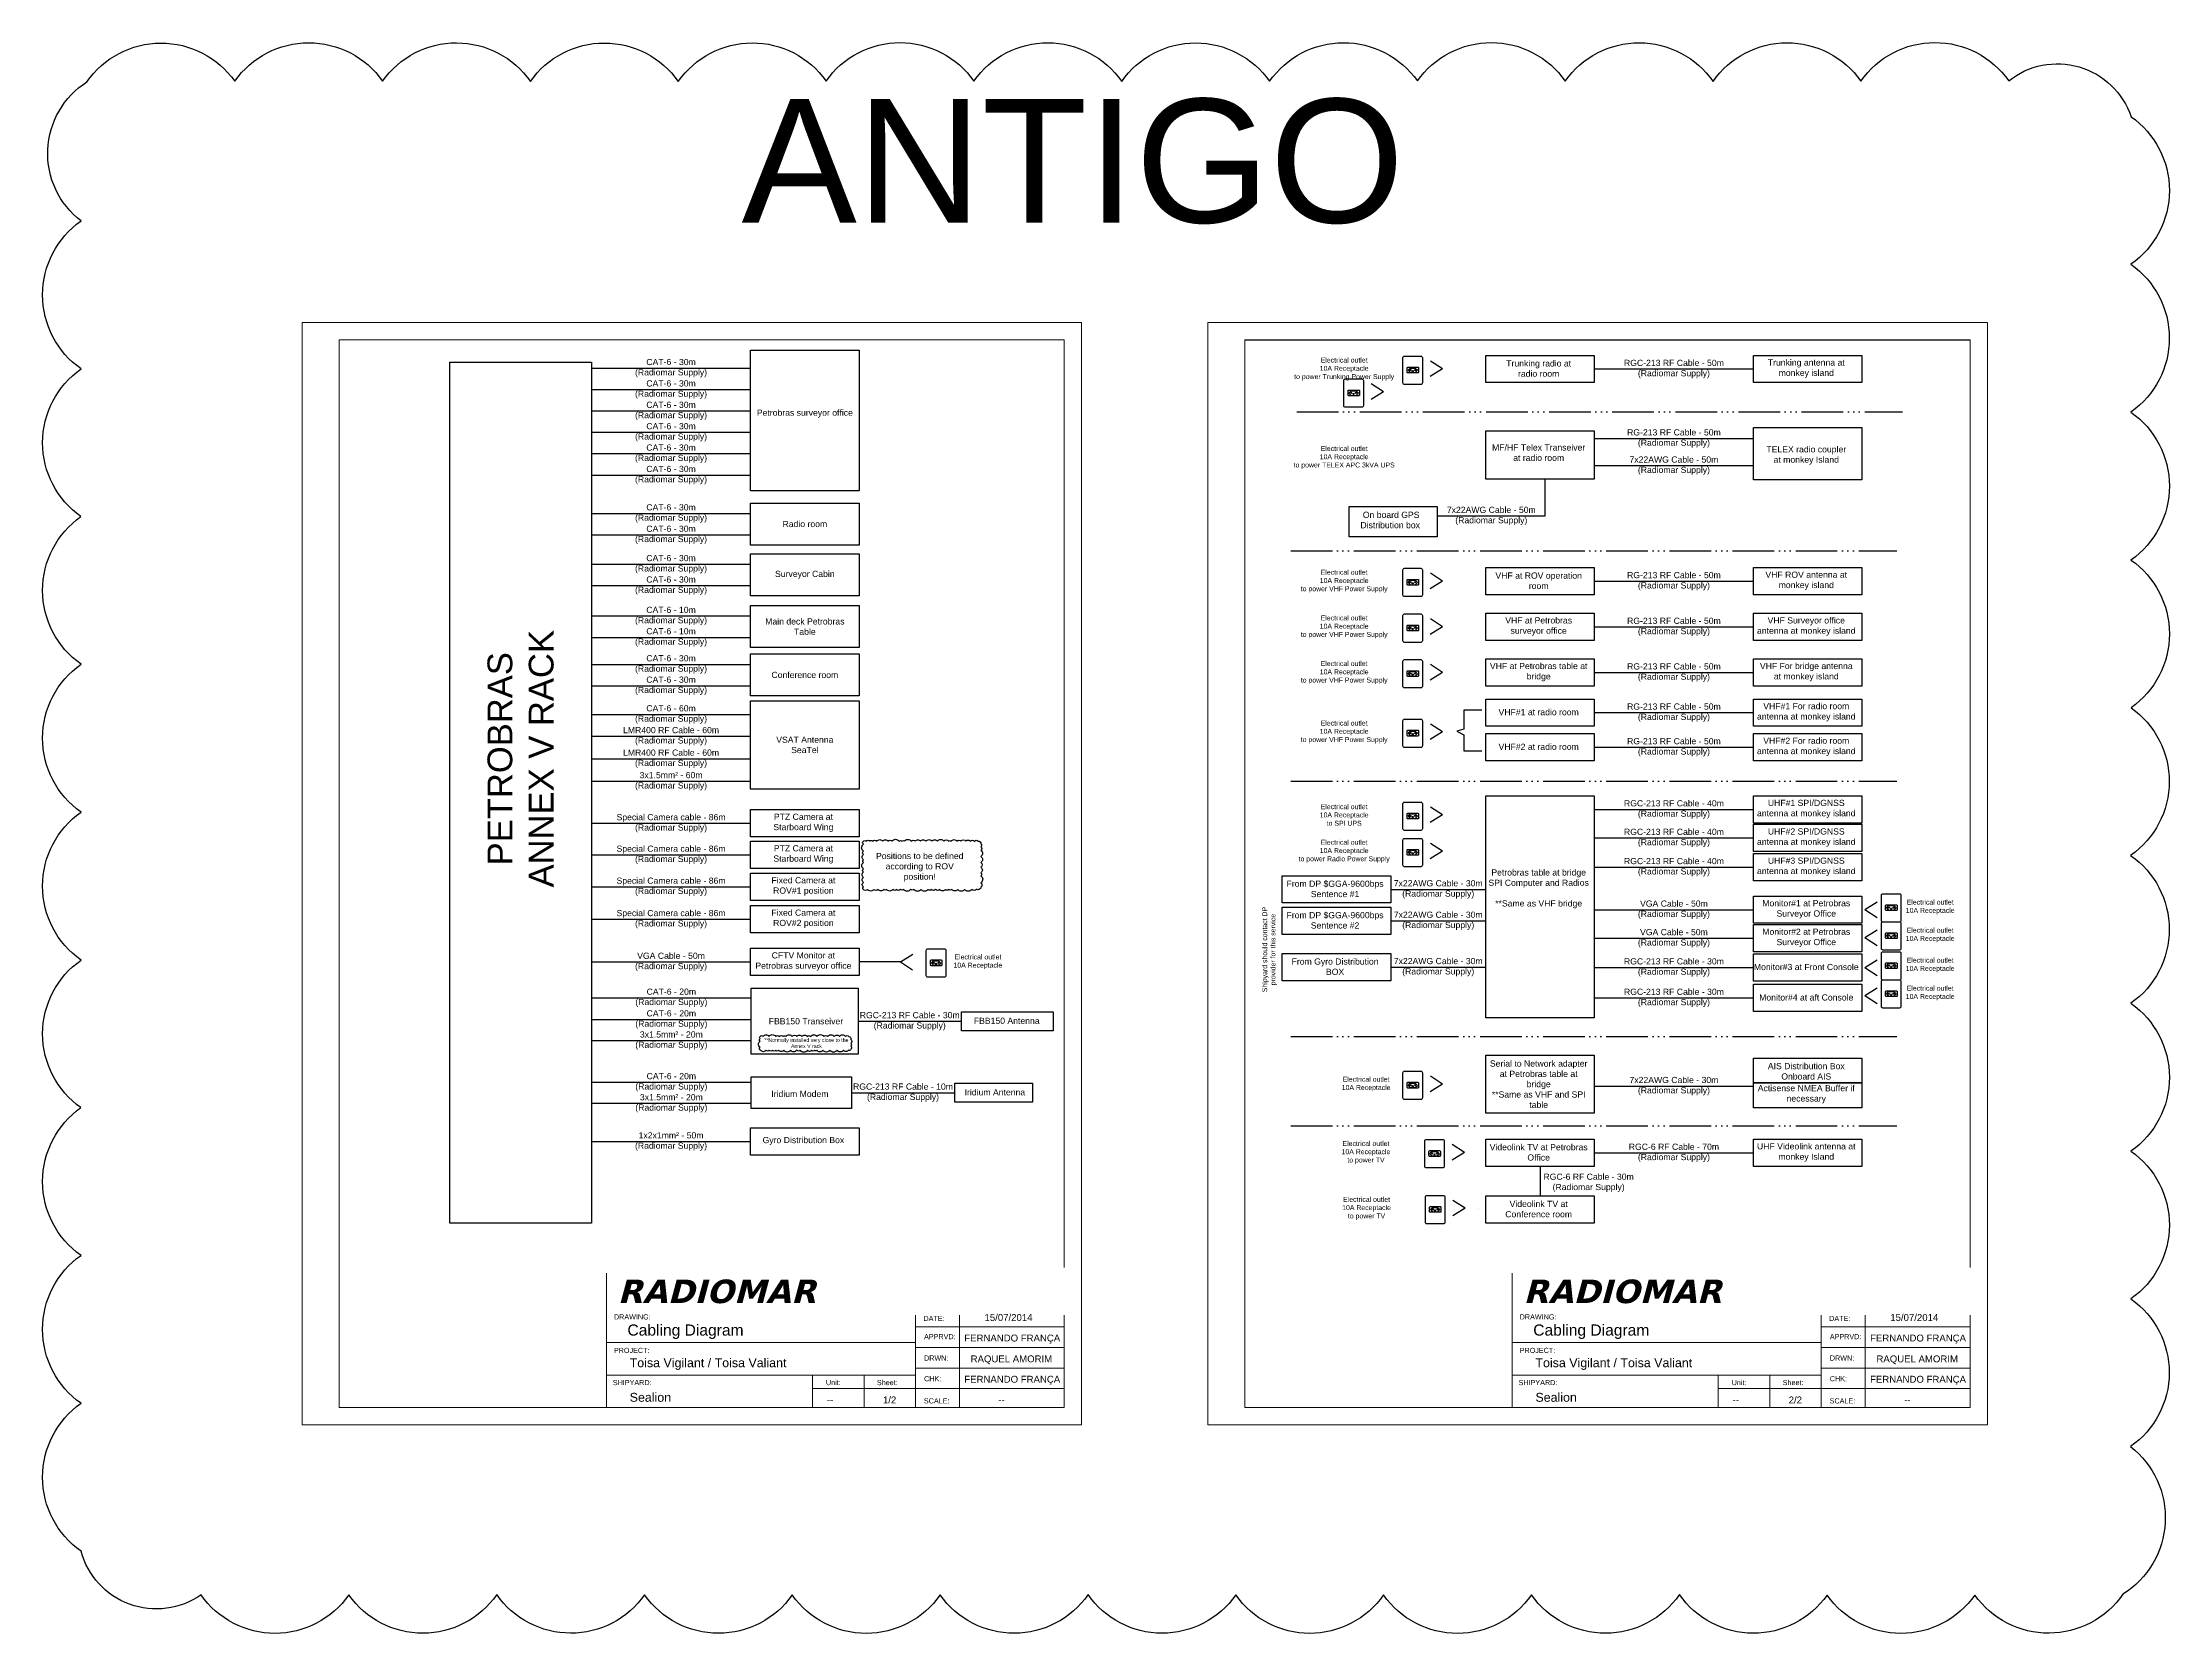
# Model space of a CAD drawing. Header units: millimetres. Extents: x -105 to 2387, y -84 to 559.
# Drawn here: x -105 to 755, y -84 to 559 of the extents above; entities that cross this region are included whole.
import ezdxf

# ---------------------------------------------------------------- set-up
doc = ezdxf.new("R2010")
doc.units = ezdxf.units.MM
doc.header["$LTSCALE"] = 0.7
doc.linetypes.add('ACAD_ISO06W100', pattern=[36, 24, -3, 0, -3, 0, -3, 0, -3])
for name, color, linetype in [('blocos', 4, 'Continuous'), ('CabosEstaleiro', 1, 'Continuous'), ('cabosRadiomar', 3, 'Continuous')]:
    doc.layers.add(name, color=color, linetype=linetype)
doc.styles.get("Standard").update_dxf_attribs({"font": 'arial.ttf'})

msp = doc.modelspace()

# ---------------------------------------------------------------- linework, layer by layer
at = {"linetype": 'Continuous', "lineweight": 9}
for p, q in [((15, 7), (15, 438.5)), ((15, 438.5), (308, 438.5)), ((308, 438.5), (308, 7)), ((380.96, 7), (380.96, 438.5)), ((673.96, 438.5), (673.96, 7)), ((308, 7), (308, 16.54)), ((673.96, 7), (673.96, 16.54)), ((308, 7), (15, 7)), ((255.43, 7), (308, 7)), ((673.96, 7), (380.96, 7)), ((621.39, 7), (673.96, 7))]:
    msp.add_line(p, q, dxfattribs=at)
msp.add_line((380.96, 438.5), (673.96, 438.5))
at = {"linetype": 'ACAD_ISO06W100'}
for p, q in [((401.92, 409.42), (646.73, 409.42)), ((399.5, 353.21), (644.31, 353.21)), ((399.5, 260.14), (644.31, 260.14)), ((399.5, 157), (644.31, 157)), ((399.5, 120.88), (644.31, 120.88))]:
    msp.add_line(p, q, dxfattribs=at)
at = {"lineweight": 9, "ltscale": 60}
for p, q in [((308, 61.28), (123.03, 61.28)), ((673.96, 61.28), (488.99, 61.28)), ((308, 46.59), (123.03, 46.59)), ((247.88, 7), (247.88, 46.59)), ((265.68, 7), (265.68, 46.59)), ((673.96, 46.59), (488.99, 46.59)), ((613.84, 7), (613.84, 46.59)), ((631.64, 7), (631.64, 46.59)), ((308, 39.62), (247.88, 39.62)), ((673.96, 39.62), (613.84, 39.62)), ((308, 31.29), (247.88, 31.29)), ((673.96, 31.29), (613.84, 31.29)), ((227.07, 7), (227.07, 20.16)), ((308, 22.97), (247.88, 22.97)), ((593.03, 7), (593.03, 20.16)), ((673.96, 22.97), (613.84, 22.97)), ((308, 14.68), (227.07, 14.68)), ((673.96, 14.68), (593.03, 14.68))]:
    msp.add_line(p, q, dxfattribs=at)
at = {"lineweight": 9}
for p, q in [((123.03, 33.32), (247.88, 33.32)), ((123.03, 33.32), (123.03, 20.16)), ((488.99, 33.32), (613.84, 33.32)), ((488.99, 33.32), (488.99, 20.16)), ((123.03, 20.16), (247.88, 20.16)), ((123.03, 20.16), (123.03, 7)), ((206.26, 14.68), (206.26, 20.16)), ((206.26, 20.16), (206.26, 7)), ((488.99, 20.16), (613.84, 20.16)), ((488.99, 20.16), (488.99, 7)), ((572.22, 14.68), (572.22, 20.16)), ((572.22, 20.16), (572.22, 7)), ((227.07, 14.68), (206.26, 14.68)), ((593.03, 14.68), (572.22, 14.68))]:
    msp.add_line(p, q, dxfattribs=at)
at = {"linetype": 'Continuous', "lineweight": 9}
for points in [[(0, 445.5), (315, 445.5), (315, 0), (0, 0)], [(365.96, 445.5), (680.96, 445.5), (680.96, 0), (365.96, 0)]]:
    msp.add_lwpolyline(points, close=True, dxfattribs=at)
at = {"layer": 'blocos'}
for p, q in [((476.7, 288.82), (469.46, 288.82)), ((469.46, 288.82), (469.46, 281.26)), ((469.46, 281.26), (466.64, 280.38)), ((466.64, 280.38), (469.46, 278.93)), ((469.46, 278.93), (469.46, 272.41)), ((469.46, 272.41), (476.7, 272.41))]:
    msp.add_line(p, q, dxfattribs=at)
for points in [[(181.26, 434.4), (225.07, 434.4), (225.07, 377.55), (181.26, 377.55)], [(478.35, 432.25), (522.15, 432.25), (522.15, 421.25), (478.35, 421.25)], [(586.47, 432.25), (630.28, 432.25), (630.28, 421.25), (586.47, 421.25)], [(59.77, 429.46), (116.95, 429.46), (116.95, 81.54), (59.77, 81.54)], [(478.35, 401.78), (522.15, 401.78), (522.15, 382.28), (478.35, 382.28)], [(586.47, 403.15), (630.28, 403.15), (630.28, 382.02), (586.47, 382.02)], [(181.26, 372.58), (225.07, 372.58), (225.07, 355.59), (181.26, 355.59)], [(181.26, 352.07), (225.07, 352.07), (225.07, 335.08), (181.26, 335.08)], [(478.35, 346.5), (522.15, 346.5), (522.15, 335.5), (478.35, 335.5)], [(586.47, 346.5), (630.28, 346.5), (630.28, 335.5), (586.47, 335.5)], [(181.26, 331.14), (225.07, 331.14), (225.07, 314.15), (181.26, 314.15)], [(478.35, 328.03), (522.15, 328.03), (522.15, 317.03), (478.35, 317.03)], [(586.47, 328.03), (630.28, 328.03), (630.28, 317.03), (586.47, 317.03)], [(181.26, 311.59), (225.07, 311.59), (225.07, 294.61), (181.26, 294.61)], [(478.35, 309.6), (522.15, 309.6), (522.15, 298.6), (478.35, 298.6)], [(586.47, 309.6), (630.28, 309.6), (630.28, 298.6), (586.47, 298.6)], [(181.26, 292.66), (225.07, 292.66), (225.07, 257.01), (181.26, 257.01)], [(478.35, 293.38), (522.15, 293.38), (522.15, 282.38), (478.35, 282.38)], [(586.47, 293.38), (630.28, 293.38), (630.28, 282.38), (586.47, 282.38)], [(478.35, 279.39), (522.15, 279.39), (522.15, 268.39), (478.35, 268.39)], [(586.47, 279.39), (630.28, 279.39), (630.28, 268.39), (586.47, 268.39)], [(478.35, 254.27), (522.15, 254.27), (522.15, 164.58), (478.35, 164.58)], [(586.47, 254.27), (630.28, 254.27), (630.28, 243.27), (586.47, 243.27)], [(181.26, 248.67), (225.07, 248.67), (225.07, 237.67), (181.26, 237.67)], [(586.47, 242.74), (630.28, 242.74), (630.28, 231.74), (586.47, 231.74)], [(181.26, 235.94), (225.07, 235.94), (225.07, 224.94), (181.26, 224.94)], [(586.47, 230.93), (630.28, 230.93), (630.28, 219.93), (586.47, 219.93)], [(181.26, 223.01), (225.07, 223.01), (225.07, 212.01), (181.26, 212.01)], [(181.26, 209.92), (225.07, 209.92), (225.07, 198.92), (181.26, 198.92)], [(586.47, 213.74), (630.28, 213.74), (630.28, 202.74), (586.47, 202.74)], [(586.47, 202.21), (630.28, 202.21), (630.28, 191.21), (586.47, 191.21)], [(181.26, 192.66), (225.07, 192.66), (225.07, 181.66), (181.26, 181.66)], [(586.47, 190.4), (630.28, 190.4), (630.28, 179.4), (586.47, 179.4)], [(181.52, 176.5), (224.75, 176.5), (224.75, 149.79), (181.52, 149.79)], [(586.47, 178.1), (630.28, 178.1), (630.28, 167.1), (586.47, 167.1)], [(266.52, 166.99), (303.54, 166.99), (303.54, 159.3), (266.52, 159.3)], [(478.35, 149.5), (522.15, 149.5), (522.15, 126.07), (478.35, 126.07)], [(181.52, 140.65), (222.02, 140.65), (222.02, 127.88), (181.52, 127.88)], [(263.8, 138.11), (295.2, 138.11), (295.2, 130.42), (263.8, 130.42)], [(478.35, 115.48), (522.15, 115.48), (522.15, 104.48), (478.35, 104.48)], [(586.47, 115.48), (630.28, 115.48), (630.28, 104.48), (586.47, 104.48)], [(478.35, 92.56), (522.15, 92.56), (522.15, 81.56), (478.35, 81.56)]]:
    msp.add_lwpolyline(points, close=True, dxfattribs=at)
for points in [[(226.83, 235.92, -0.520567), (227.86, 235.92, -0.520567), (229.33, 235.92, -0.520567), (230.47, 235.92, -0.520567), (232.21, 235.92, -0.520567), (234.62, 235.92, -0.520567), (236.73, 235.92, -0.520567), (238.36, 235.92, -0.520567), (241.31, 235.92, -0.520567), (242.31, 235.92, -0.520567), (243.32, 235.92, -0.520567), (246.15, 235.92, -0.520567), (247.79, 235.92, -0.520567), (249.88, 235.92, -0.520567), (252.05, 235.92, -0.520567), (254.56, 235.92, -0.520567), (256.73, 235.92, -0.520567), (259.31, 235.92, -0.520567), (261.25, 235.92, -0.520567), (262.26, 235.92, -0.520567), (264.63, 235.92, -0.520567), (266.24, 235.92, -0.520567), (268.17, 235.92, -0.520567), (269.99, 235.92, -0.520567), (271.75, 235.92, -0.520567), (273.15, 235.92, -0.520567), (274.29, 234.83, -0.520567), (274.29, 233.69, -0.520567), (274.29, 232.2, -0.520567), (274.29, 229.74, -0.520567), (274.29, 227.29, -0.520567), (274.29, 225.41, -0.520567), (274.29, 223.14, -0.520567), (274.29, 221.97, -0.520567), (274.29, 219.08, -0.520567), (274.29, 217.38, -0.520567), (272.47, 216.44, -0.520567), (270.66, 216.44, -0.520567), (267.7, 216.44, -0.520567), (264.97, 216.44, -0.520567), (262.54, 216.44, -0.520567), (261.34, 216.44, -0.520567), (259.99, 216.44, -0.520567), (257.65, 216.44, -0.520567), (255.96, 216.44, -0.520567), (254.23, 216.44, -0.520567), (252.95, 216.44, -0.520567), (250.12, 216.44, -0.520567), (247.2, 216.44, -0.520567), (245.93, 216.44, -0.520567), (243.01, 216.44, -0.520567), (241.79, 216.44, -0.520567), (240.32, 216.44, -0.520567), (238.73, 216.44, -0.520567), (236.19, 216.44, -0.520567), (235.09, 216.44, -0.520567), (232.79, 216.44, -0.520567), (231.11, 216.44, -0.520567), (228.52, 216.44, -0.520567), (226.83, 216.44, -0.520567), (226.83, 217.47, -0.520567), (226.83, 219.27, -0.520567), (226.83, 221.28, -0.520567), (226.83, 223.43, -0.520567), (226.83, 224.74, -0.520567), (226.83, 227.3, -0.520567), (226.83, 228.4, -0.520567), (226.83, 230.55, -0.520567), (226.83, 231.9, -0.520567), (226.83, 234.66, -0.520567)], [(185.09, 157.03, -0.520567), (186.33, 157.03, -0.520567), (188.67, 157.03, -0.520567), (191.39, 157.03, -0.520567), (192.87, 157.03, -0.520567), (194.42, 157.03, -0.520567), (195.47, 157.03, -0.520567), (197.99, 157.03, -0.520567), (199.87, 157.03, -0.520567), (202.03, 157.03, -0.520567), (204.16, 157.03, -0.520567), (205.54, 157.03, -0.520567), (208, 157.03, -0.520567), (210.84, 157.03, -0.520567), (212.38, 157.03, -0.520567), (215.06, 157.03, -0.520567), (217.19, 157.03, -0.520567), (219.55, 157.03, -0.520567), (220.93, 157.03, -0.520567), (221.72, 155.82, -0.520567), (221.72, 154.13, -0.520567), (221.72, 153.04, -0.520567), (221.72, 151.81, -0.520567), (220.79, 151.42, -0.520567), (218.77, 151.42, -0.520567), (216.18, 151.42, -0.520567), (213.26, 151.42, -0.520567), (210.43, 151.42, -0.520567), (208.07, 151.42, -0.520567), (207.03, 151.42, -0.520567), (205.9, 151.42, -0.520567), (204.24, 151.42, -0.520567), (201.25, 151.42, -0.520567), (199.84, 151.42, -0.520567), (197.4, 151.42, -0.520567), (194.68, 151.42, -0.520567), (192.55, 151.42, -0.520567), (191.38, 151.42, -0.520567), (190.14, 151.42, -0.520567), (188.79, 151.42, -0.520567), (187.5, 151.42, -0.520567), (185.3, 151.42, -0.520567), (185.09, 152.63, -0.520567), (185.09, 155.06, -0.520567), (185.09, 156.15, -0.520567)]]:
    msp.add_lwpolyline(points, format="xyb", close=True, dxfattribs=at)
at = {"layer": 'CabosEstaleiro'}
for p, q in [((460.85, 426.75), (455.91, 429.93)), ((446.87, 426.23), (447.73, 427.14)), ((446.87, 426.23), (447.73, 425.31)), ((447.73, 427.14), (449.79, 427.14)), ((447.73, 425.31), (449.79, 425.31)), ((449.79, 427.14), (450.72, 426.23)), ((449.79, 425.31), (450.72, 426.23)), ((460.85, 426.75), (455.87, 423.66)), ((460.85, 426.75), (460.85, 426.75)), ((422.98, 416.99), (423.84, 417.9)), ((422.98, 416.99), (423.84, 416.07)), ((423.84, 417.9), (425.9, 417.9)), ((423.84, 416.07), (425.9, 416.07)), ((425.9, 417.9), (426.84, 416.99)), ((425.9, 416.07), (426.84, 416.99)), ((436.96, 417.51), (431.99, 414.42)), ((436.96, 417.51), (432.03, 420.69)), ((436.96, 417.51), (436.96, 417.51)), ((460.85, 341), (455.91, 344.18)), ((446.87, 340.48), (447.73, 341.39)), ((446.87, 340.48), (447.73, 339.56)), ((447.73, 341.39), (449.79, 341.39)), ((447.73, 339.56), (449.79, 339.56)), ((449.79, 341.39), (450.72, 340.48)), ((449.79, 339.56), (450.72, 340.48)), ((460.85, 341), (455.87, 337.92)), ((460.85, 341), (460.85, 341)), ((446.87, 322.01), (447.73, 322.93)), ((446.87, 322.01), (447.73, 321.1)), ((447.73, 322.93), (449.79, 322.93)), ((447.73, 321.1), (449.79, 321.1)), ((449.79, 322.93), (450.72, 322.01)), ((449.79, 321.1), (450.72, 322.01)), ((460.85, 322.53), (455.87, 319.45)), ((460.85, 322.53), (455.91, 325.72)), ((460.85, 322.53), (460.85, 322.53)), ((446.87, 303.58), (447.73, 304.49)), ((446.87, 303.58), (447.73, 302.66)), ((447.73, 304.49), (449.79, 304.49)), ((447.73, 302.66), (449.79, 302.66)), ((449.79, 304.49), (450.72, 303.58)), ((449.79, 302.66), (450.72, 303.58)), ((460.85, 304.1), (455.87, 301.01)), ((460.85, 304.1), (455.91, 307.28)), ((460.85, 304.1), (460.85, 304.1)), ((446.87, 279.52), (447.73, 280.44)), ((446.87, 279.52), (447.73, 278.61)), ((447.73, 280.44), (449.79, 280.44)), ((447.73, 278.61), (449.79, 278.61)), ((449.79, 280.44), (450.72, 279.52)), ((449.79, 278.61), (450.72, 279.52)), ((460.85, 280.05), (455.87, 276.96)), ((460.85, 280.05), (455.91, 283.23)), ((460.85, 280.05), (460.85, 280.05)), ((460.85, 246.53), (455.91, 249.72)), ((446.87, 246.01), (447.73, 246.93)), ((446.87, 246.01), (447.73, 245.1)), ((447.73, 246.93), (449.79, 246.93)), ((447.73, 245.1), (449.79, 245.1)), ((449.79, 246.93), (450.72, 246.01)), ((449.79, 245.1), (450.72, 246.01)), ((460.85, 246.53), (455.87, 243.45)), ((460.85, 246.53), (460.85, 246.53)), ((446.87, 231.34), (447.73, 232.26)), ((447.73, 232.26), (449.79, 232.26)), ((449.79, 232.26), (450.72, 231.34)), ((460.85, 231.87), (455.91, 235.05)), ((446.87, 231.34), (447.73, 230.43)), ((447.73, 230.43), (449.79, 230.43)), ((449.79, 230.43), (450.72, 231.34)), ((460.85, 231.87), (455.87, 228.78)), ((460.85, 231.87), (460.85, 231.87)), ((631.48, 208.32), (636.46, 211.4)), ((631.48, 208.32), (636.42, 205.13)), ((640.21, 208.98), (641.07, 209.9)), ((640.21, 208.98), (641.07, 208.07)), ((641.07, 209.9), (643.13, 209.9)), ((641.07, 208.07), (643.13, 208.07)), ((643.13, 209.9), (644.07, 208.98)), ((643.13, 208.07), (644.07, 208.98)), ((654.19, 209.5), (654.19, 209.5)), ((631.48, 196.99), (636.46, 200.07)), ((640.21, 197.65), (641.07, 198.56)), ((641.07, 198.56), (643.13, 198.56)), ((643.13, 198.56), (644.07, 197.65)), ((654.19, 198.17), (654.19, 198.17)), ((241.78, 187.16), (246.76, 190.24)), ((631.48, 196.99), (636.42, 193.8)), ((640.21, 197.65), (641.07, 196.74)), ((641.07, 196.74), (643.13, 196.74)), ((643.13, 196.74), (644.07, 197.65)), ((241.78, 187.16), (225.07, 187.16)), ((241.78, 187.16), (246.72, 183.97)), ((254.28, 186.69), (255.14, 187.6)), ((254.28, 186.69), (255.14, 185.78)), ((255.14, 187.6), (257.2, 187.6)), ((255.14, 185.78), (257.2, 185.78)), ((257.2, 187.6), (258.14, 186.69)), ((257.2, 185.78), (258.14, 186.69)), ((631.48, 184.87), (636.46, 187.95)), ((631.48, 184.87), (636.42, 181.68)), ((640.21, 185.53), (641.07, 186.45)), ((640.21, 185.53), (641.07, 184.62)), ((641.07, 186.45), (643.13, 186.45)), ((641.07, 184.62), (643.13, 184.62)), ((643.13, 186.45), (644.07, 185.53)), ((643.13, 184.62), (644.07, 185.53)), ((654.19, 186.06), (654.19, 186.06)), ((631.48, 173.54), (636.46, 176.62)), ((631.48, 173.54), (636.42, 170.35)), ((640.21, 174.2), (641.07, 175.11)), ((640.21, 174.2), (641.07, 173.29)), ((641.07, 175.11), (643.13, 175.11)), ((641.07, 173.29), (643.13, 173.29)), ((643.13, 175.11), (644.07, 174.2)), ((643.13, 173.29), (644.07, 174.2)), ((654.19, 174.72), (654.19, 174.72)), ((446.87, 137.25), (447.73, 138.16)), ((447.73, 138.16), (449.79, 138.16)), ((449.79, 138.16), (450.72, 137.25)), ((460.85, 137.77), (455.87, 134.69)), ((460.85, 137.77), (455.91, 140.96)), ((460.85, 137.77), (460.85, 137.77)), ((446.87, 137.25), (447.73, 136.34)), ((447.73, 136.34), (449.79, 136.34)), ((449.79, 136.34), (450.72, 137.25)), ((469.66, 110.14), (464.73, 113.33)), ((455.68, 109.62), (456.54, 110.53)), ((455.68, 109.62), (456.54, 108.71)), ((456.54, 110.53), (458.6, 110.53)), ((456.54, 108.71), (458.6, 108.71)), ((458.6, 110.53), (459.54, 109.62)), ((458.6, 108.71), (459.54, 109.62)), ((469.66, 110.14), (464.69, 107.06)), ((469.66, 110.14), (469.66, 110.14)), ((455.92, 87.03), (456.78, 87.95)), ((455.92, 87.03), (456.78, 86.12)), ((456.78, 87.95), (458.84, 87.95)), ((456.78, 86.12), (458.84, 86.12)), ((458.84, 87.95), (459.78, 87.03)), ((458.84, 86.12), (459.78, 87.03)), ((469.9, 87.56), (464.93, 84.47)), ((469.9, 87.56), (464.97, 90.74)), ((475.33, 87.65), (475.33, 87.65))]:
    msp.add_line(p, q, dxfattribs=at)
for points in [[(445.44, 431.95), (452.07, 431.95, -0.414214), (452.7, 431.33), (452.7, 421.13, -0.414214), (452.07, 420.5), (445.44, 420.5, -0.414214), (444.81, 421.13), (444.81, 431.33, -0.414214)], [(421.56, 422.72), (428.19, 422.72, -0.414214), (428.82, 422.09), (428.82, 411.89, -0.414214), (428.19, 411.26), (421.56, 411.26, -0.414214), (420.93, 411.89), (420.93, 422.09, -0.414214)], [(446.83, 427.47), (450.82, 427.47, -0.414214), (451.13, 427.15), (451.13, 425.45, -0.414214), (450.82, 425.14), (446.83, 425.14, -0.414214), (446.51, 425.45), (446.51, 427.15, -0.414214)], [(422.94, 418.23), (426.93, 418.23, -0.414214), (427.24, 417.91), (427.24, 416.21, -0.414214), (426.93, 415.9), (422.94, 415.9, -0.414214), (422.63, 416.21), (422.63, 417.91, -0.414214)], [(445.44, 346.21), (452.07, 346.21, -0.414214), (452.7, 345.58), (452.7, 335.38, -0.414214), (452.07, 334.75), (445.44, 334.75, -0.414214), (444.81, 335.38), (444.81, 345.58, -0.414214)], [(446.83, 341.72), (450.82, 341.72, -0.414214), (451.13, 341.4), (451.13, 339.7, -0.414214), (450.82, 339.39), (446.83, 339.39, -0.414214), (446.51, 339.7), (446.51, 341.4, -0.414214)], [(445.44, 327.74), (452.07, 327.74, -0.414214), (452.7, 327.11), (452.7, 316.91, -0.414214), (452.07, 316.28), (445.44, 316.28, -0.414214), (444.81, 316.91), (444.81, 327.11, -0.414214)], [(446.83, 323.25), (450.82, 323.25, -0.414214), (451.13, 322.94), (451.13, 321.24, -0.414214), (450.82, 320.92), (446.83, 320.92, -0.414214), (446.51, 321.24), (446.51, 322.94, -0.414214)], [(445.44, 309.3), (452.07, 309.3, -0.414214), (452.7, 308.68), (452.7, 298.48, -0.414214), (452.07, 297.85), (445.44, 297.85, -0.414214), (444.81, 298.48), (444.81, 308.68, -0.414214)], [(446.83, 304.82), (450.82, 304.82, -0.414214), (451.13, 304.5), (451.13, 302.8, -0.414214), (450.82, 302.49), (446.83, 302.49, -0.414214), (446.51, 302.8), (446.51, 304.5, -0.414214)], [(445.44, 285.25), (452.07, 285.25, -0.414214), (452.7, 284.62), (452.7, 274.42, -0.414214), (452.07, 273.79), (445.44, 273.79, -0.414214), (444.81, 274.42), (444.81, 284.62, -0.414214)], [(446.83, 280.77), (450.82, 280.77, -0.414214), (451.13, 280.45), (451.13, 278.75, -0.414214), (450.82, 278.43), (446.83, 278.43, -0.414214), (446.51, 278.75), (446.51, 280.45, -0.414214)], [(445.44, 251.74), (452.07, 251.74, -0.414214), (452.7, 251.11), (452.7, 240.91, -0.414214), (452.07, 240.28), (445.44, 240.28, -0.414214), (444.81, 240.91), (444.81, 251.11, -0.414214)], [(446.83, 247.25), (450.82, 247.25, -0.414214), (451.13, 246.94), (451.13, 245.24, -0.414214), (450.82, 244.92), (446.83, 244.92, -0.414214), (446.51, 245.24), (446.51, 246.94, -0.414214)], [(445.44, 237.07), (452.07, 237.07, -0.414214), (452.7, 236.44), (452.7, 226.25, -0.414214), (452.07, 225.62), (445.44, 225.62, -0.414214), (444.81, 226.25), (444.81, 236.44, -0.414214)], [(446.83, 232.59), (450.82, 232.59, -0.414214), (451.13, 232.27), (451.13, 230.57, -0.414214), (450.82, 230.25), (446.83, 230.25, -0.414214), (446.51, 230.57), (446.51, 232.27, -0.414214)], [(638.78, 214.71), (645.42, 214.71, -0.414214), (646.05, 214.08), (646.05, 203.88, -0.414214), (645.42, 203.25), (638.78, 203.25, -0.414214), (638.15, 203.88), (638.15, 214.08, -0.414214)], [(640.17, 210.22), (644.16, 210.22, -0.414214), (644.47, 209.91), (644.47, 208.21, -0.414214), (644.16, 207.89), (640.17, 207.89, -0.414214), (639.85, 208.21), (639.85, 209.91, -0.414214)], [(638.78, 203.38), (645.42, 203.38, -0.414214), (646.05, 202.75), (646.05, 192.55, -0.414214), (645.42, 191.92), (638.78, 191.92, -0.414214), (638.15, 192.55), (638.15, 202.75, -0.414214)], [(640.17, 198.89), (644.16, 198.89, -0.414214), (644.47, 198.58), (644.47, 196.88, -0.414214), (644.16, 196.56), (640.17, 196.56, -0.414214), (639.85, 196.88), (639.85, 198.58, -0.414214)], [(252.85, 192.42), (259.49, 192.42, -0.414214), (260.12, 191.79), (260.12, 181.59, -0.414214), (259.49, 180.96), (252.85, 180.96, -0.414214), (252.23, 181.59), (252.23, 191.79, -0.414214)], [(638.78, 191.26), (645.42, 191.26, -0.414214), (646.05, 190.63), (646.05, 180.43, -0.414214), (645.42, 179.8), (638.78, 179.8, -0.414214), (638.15, 180.43), (638.15, 190.63, -0.414214)], [(254.24, 187.93), (258.23, 187.93, -0.414214), (258.54, 187.62), (258.54, 185.91, -0.414214), (258.23, 185.6), (254.24, 185.6, -0.414214), (253.93, 185.91), (253.93, 187.62, -0.414214)], [(640.17, 186.78), (644.16, 186.78, -0.414214), (644.47, 186.46), (644.47, 184.76, -0.414214), (644.16, 184.44), (640.17, 184.44, -0.414214), (639.85, 184.76), (639.85, 186.46, -0.414214)], [(638.78, 179.93), (645.42, 179.93, -0.414214), (646.05, 179.3), (646.05, 169.1, -0.414214), (645.42, 168.47), (638.78, 168.47, -0.414214), (638.15, 169.1), (638.15, 179.3, -0.414214)], [(640.17, 175.44), (644.16, 175.44, -0.414214), (644.47, 175.13), (644.47, 173.43, -0.414214), (644.16, 173.11), (640.17, 173.11, -0.414214), (639.85, 173.43), (639.85, 175.13, -0.414214)], [(445.44, 142.98), (452.07, 142.98, -0.414214), (452.7, 142.35), (452.7, 132.15, -0.414214), (452.07, 131.52), (445.44, 131.52, -0.414214), (444.81, 132.15), (444.81, 142.35, -0.414214)], [(446.83, 138.49), (450.82, 138.49, -0.414214), (451.13, 138.18), (451.13, 136.48, -0.414214), (450.82, 136.16), (446.83, 136.16, -0.414214), (446.51, 136.48), (446.51, 138.18, -0.414214)], [(454.26, 115.35), (460.89, 115.35, -0.414214), (461.52, 114.72), (461.52, 104.52, -0.414214), (460.89, 103.89), (454.26, 103.89, -0.414214), (453.63, 104.52), (453.63, 114.72, -0.414214)], [(455.64, 110.86), (459.63, 110.86, -0.414214), (459.94, 110.55), (459.94, 108.84, -0.414214), (459.63, 108.53), (455.64, 108.53, -0.414214), (455.33, 108.84), (455.33, 110.55, -0.414214)], [(454.5, 92.76), (461.13, 92.76, -0.414214), (461.76, 92.13), (461.76, 81.93, -0.414214), (461.13, 81.3), (454.5, 81.3, -0.414214), (453.87, 81.93), (453.87, 92.13, -0.414214)], [(455.88, 88.28), (459.87, 88.28, -0.414214), (460.18, 87.96), (460.18, 86.26, -0.414214), (459.87, 85.94), (455.88, 85.94, -0.414214), (455.57, 86.26), (455.57, 87.96, -0.414214)]]:
    msp.add_lwpolyline(points, format="xyb", close=True, dxfattribs=at)
for points in [[(423.16, 371.2), (458.7, 371.2), (458.7, 358.94), (423.16, 358.94)], [(396.09, 221.96), (439.9, 221.96), (439.9, 210.96), (396.09, 210.96)], [(396.09, 209.26), (439.9, 209.26), (439.9, 198.26), (396.09, 198.26)], [(396.09, 190.52), (439.9, 190.52), (439.9, 179.52), (396.09, 179.52)], [(586.47, 148.26), (630.28, 148.26), (630.28, 138.24), (586.47, 138.24)], [(181.26, 120.09), (225.07, 120.09), (225.07, 109.09), (181.26, 109.09)]]:
    msp.add_lwpolyline(points, close=True, dxfattribs=at)
for centre in [(447.78, 426.33), (448.76, 425.9), (449.74, 426.33), (423.9, 417.09), (424.87, 416.66), (425.85, 417.09), (447.78, 340.58), (448.76, 340.15), (449.74, 340.58), (447.78, 322.11), (448.76, 321.68), (449.74, 322.11), (447.78, 303.68), (448.76, 303.25), (449.74, 303.68), (447.78, 279.63), (448.76, 279.19), (449.74, 279.63), (447.78, 246.11), (448.76, 245.68), (449.74, 246.11), (447.78, 231.45), (448.76, 231.02), (449.74, 231.45), (641.12, 209.08), (642.1, 208.65), (643.08, 209.08), (641.12, 197.75), (643.08, 197.75), (642.1, 197.32), (255.19, 186.79), (256.17, 186.36), (257.15, 186.79), (641.12, 185.63), (642.1, 185.2), (643.08, 185.63), (641.12, 174.3), (642.1, 173.87), (643.08, 174.3), (447.78, 137.35), (449.74, 137.35), (448.76, 136.92), (456.6, 109.72), (457.57, 109.29), (458.55, 109.72), (456.84, 87.14), (457.81, 86.7), (458.79, 87.14)]:
    msp.add_circle(centre, 0.241, dxfattribs=at)
at = {"layer": 'cabosRadiomar'}
for p, q in [((116.95, 427.11), (181.26, 427.11)), ((522.15, 426.75), (586.47, 426.75)), ((116.95, 418.47), (181.26, 418.47)), ((116.95, 409.82), (181.26, 409.82)), ((116.95, 401.18), (181.26, 401.18)), ((522.15, 398.68), (586.47, 398.68)), ((116.95, 392.54), (181.26, 392.54)), ((522.15, 387.69), (586.47, 387.69)), ((116.95, 383.9), (181.26, 383.9)), ((502.34, 367.36), (502.34, 382.28)), ((116.95, 368.38), (181.26, 368.38)), ((458.7, 367.36), (502.34, 367.36)), ((116.95, 359.74), (181.26, 359.74)), ((116.95, 347.87), (181.26, 347.87)), ((116.95, 339.23), (181.26, 339.23)), ((522.15, 341), (586.47, 341)), ((116.95, 326.94), (181.26, 326.94)), ((116.95, 318.3), (181.26, 318.3)), ((522.15, 322.53), (586.47, 322.53)), ((116.95, 307.39), (181.26, 307.39)), ((522.15, 304.1), (586.47, 304.1)), ((116.95, 298.75), (181.26, 298.75)), ((116.95, 287.16), (181.26, 287.16)), ((522.15, 287.88), (586.47, 287.88)), ((116.95, 278.36), (181.26, 278.36)), ((116.95, 269.26), (181.26, 269.26)), ((522.15, 273.89), (586.47, 273.89)), ((116.95, 260.17), (181.26, 260.17)), ((116.95, 243.17), (181.26, 243.17)), ((522.15, 248.77), (586.47, 248.77)), ((522.15, 237.24), (586.47, 237.24)), ((116.95, 230.44), (181.26, 230.44)), ((522.15, 225.43), (586.47, 225.43)), ((116.95, 217.51), (181.26, 217.51)), ((439.9, 216.46), (478.35, 216.46)), ((522.15, 208.24), (586.47, 208.24)), ((116.95, 204.42), (181.26, 204.42)), ((439.9, 203.76), (478.35, 203.76)), ((522.15, 196.71), (586.47, 196.71)), ((116.95, 187.16), (181.26, 187.16)), ((439.9, 185.02), (478.35, 185.02)), ((522.15, 184.9), (586.47, 184.9)), ((116.95, 172.65), (181.52, 172.65)), ((522.15, 172.6), (586.47, 172.6)), ((116.95, 163.89), (181.52, 163.89)), ((116.95, 155.37), (181.52, 155.37)), ((224.75, 163.14), (266.52, 163.14)), ((116.95, 138.52), (181.52, 138.52)), ((116.95, 130), (181.52, 130)), ((222.02, 134.26), (263.8, 134.26)), ((522.15, 136.96), (586.47, 136.96)), ((116.95, 114.59), (181.26, 114.59)), ((500.25, 104.48), (500.25, 92.56)), ((522.15, 109.98), (586.47, 109.98))]:
    msp.add_line(p, q, dxfattribs=at)
msp.add_lwpolyline([(586.47, 138.24), (630.28, 138.24), (630.28, 128.14), (586.47, 128.14)], close=True, dxfattribs=at)

# ---------------------------------------------------------------- texts
at = {"lineweight": 9, "ltscale": 60}
for s, height, p in [('DATE:', 2.081, (251.09, 42.01)), ('DATE:', 2.081, (617.05, 42.01)), ('Cabling Diagram ', 4.5083, (131.5, 36.11)), ('APPRVD:', 2.081, (251.33, 34.66)), ('FERNANDO FRANÇA', 2.7744, (267.59, 33.74)), ('Cabling Diagram ', 4.5083, (497.47, 36.11)), ('APPRVD:', 2.081, (617.3, 34.66)), ('FERNANDO FRANÇA', 2.7744, (633.56, 33.74)), ('PROJECT:', 2.081, (126.03, 29.09)), ('Toisa Vigilant / Toisa Valiant', 3.5943, (132.39, 23.34)), ('DRWN:', 2.081, (251.33, 26.01)), ('RAQUEL AMORIM', 2.7744, (270.16, 25.32)), ('PROJECT:', 2.081, (491.99, 29.09)), ('Toisa Vigilant / Toisa Valiant', 3.5943, (498.35, 23.34)), ('DRWN:', 2.081, (617.3, 26.01)), ('RAQUEL AMORIM', 2.7744, (636.13, 25.32)), ('SHIPYARD:', 2.081, (125.58, 16.09)), ('Unit:', 2.081, (211.68, 16.09)), ('Sheet:', 2.081, (232.29, 16.09)), ('CHK:', 2.081, (251.33, 17.66)), ('FERNANDO FRANÇA', 2.7744, (267.59, 17.09)), ('SHIPYARD:', 2.081, (491.54, 16.09)), ('Unit:', 2.081, (577.64, 16.09)), ('Sheet:', 2.081, (598.26, 16.09)), ('CHK:', 2.081, (617.3, 17.66)), ('FERNANDO FRANÇA', 2.7744, (633.56, 17.09)), ('Sealion', 3.594, (132.39, 9.38)), ('--', 2.774, (212.07, 8.73)), ('1/2', 2.774, (234.71, 8.73)), ('SCALE:', 2.081, (251.27, 8.7)), ('--', 2.774, (281.33, 8.73)), ('Sealion', 3.594, (498.35, 9.38)), ('--', 2.774, (578.04, 8.73)), ('2/2', 2.774, (600.67, 8.73)), ('SCALE:', 2.081, (617.23, 8.7)), ('--', 2.774, (647.3, 8.73))]:
    msp.add_text(s, height=height, dxfattribs=at).set_placement(p)
at = {"layer": 'blocos'}
for s, width, heights, insert, char_height, attachment_point in [('Trunking radio at\\Pradio room', 40.8095, [0], (499.66, 426.91), 2.5, 5), ('Trunking antenna at monkey island', 40.8095, [0], (607.78, 426.91), 2.5, 5), ('Petrobras surveyor office', 36.6277, [0], (203.17, 408.73), 2.5, 5), ('MF/HF Telex Transeiver \\Pat radio room', 40.8095, [0], (499.66, 392.93), 2.5, 5), ('TELEX radio coupler\\Pat monkey Island', 40.8095, [0], (607.78, 391.83), 2.5, 5), ('Radio room', 36.6277, [0], (203.17, 364.09), 2.5, 5), ('Surveyor Cabin', 36.6277, [0], (203.17, 343.58), 2.5, 5), ('VHF at ROV operation room', 40.8095, [0], (499.66, 341.16), 2.5, 5), ('VHF ROV antenna at monkey island', 40.8095, [0], (607.78, 341.16), 2.5, 5), ('Main deck Petrobras Table', 36.6277, [0], (203.17, 322.64), 2.5, 5), ('VHF at Petrobras surveyor office', 40.8095, [0], (499.66, 322.7), 2.5, 5), ('VHF Surveyor office antenna at monkey island', 40.8095, [0], (607.78, 322.7), 2.5, 5), ('Conference room', 36.6277, [0], (203.17, 303.1), 2.5, 5), ('VHF at Petrobras table at bridge', 40.8095, [0], (499.66, 304.26), 2.5, 5), ('VHF For bridge antenna at monkey island', 40.8095, [0], (607.78, 304.26), 2.5, 5), ('VHF#1 at radio room', 40.8095, [0], (499.66, 288.05), 2.5, 5), ('VHF#1 For radio room antenna at monkey island', 40.8095, [0], (607.78, 288.05), 2.5, 5), ('VSAT Antenna \\PSeaTel', 36.6277, [0], (203.17, 274.83), 2.5, 5), ('VHF#2 at radio room', 40.8095, [0], (499.66, 274.06), 2.5, 5), ('VHF#2 For radio room antenna at monkey island', 40.8095, [0], (607.78, 274.06), 2.5, 5), ('UHF#1 SPI/DGNSS antenna at monkey island', 40.8095, [0], (607.78, 248.93), 2.5, 5), ('PTZ Camera at Starboard Wing', 36.6277, [0], (202.58, 243.33), 2.5, 5), ('UHF#2 SPI/DGNSS antenna at monkey island', 40.8095, [0], (607.78, 237.4), 2.5, 5), ('PTZ Camera at Starboard Wing', 36.6277, [0], (202.58, 230.6), 2.5, 5), ('Positions to be defined according to ROV position!', 36.6277, [0], (249.59, 225.4), 2.5, 5), ('Petrobras table at bridge\\PSPI Computer and Radios\\P\\P**Same as VHF bridge', 40.8095, [0], (499.66, 216.66), 2.5, 5), ('UHF#3 SPI/DGNSS antenna at monkey island', 40.8095, [0], (607.78, 225.59), 2.5, 5), ('Fixed Camera at ROV#1 position', 36.6277, [0], (202.58, 217.67), 2.5, 5), ('Fixed Camera at ROV#2 position', 36.6277, [0], (202.58, 204.59), 2.5, 5), ('Monitor#1 at Petrobras Surveyor Office', 40.8095, [0], (607.78, 208.4), 2.5, 5), ('Monitor#2 at Petrobras Surveyor Office', 40.8095, [0], (607.78, 196.87), 2.5, 5), ('CFTV Monitor at Petrobras surveyor office', 40.8095, [0], (202.58, 187.32), 2.5, 5), ('Monitor#3 at Front Console', 40.8095, [0], (607.78, 185.06), 2.5, 5), ('Monitor#4 at aft Console', 40.8095, [0], (607.78, 172.76), 2.5, 5), (' FBB150 Transeiver', 29.847, [0], (203.13, 163.14), 2.5, 5), (' FBB150 Antenna', 29.847, [3.45], (270.46, 164.58), 2.5, 1), ('**Normally installed very close to the Annex V rack', 36.6277, [0], (203.79, 154.32), 1.5, 5), ('Serial to Network adapter at Petrobras table at bridge\\P**Same as VHF and SPI table', 40.8095, [30.17], (499.66, 137.72), 2.5, 5), (' Iridium Modem', 27.5107, [0], (188.65, 135.04), 2.5, 1), ('Iridium Antenna', 29.847, [3.45], (267.73, 135.7), 2.5, 1), ('Videolink TV at Petrobras Office', 40.8095, [0], (499.66, 110.15), 2.5, 5), ('UHF Videolink antenna at monkey Island', 40.8095, [0], (607.78, 110.15), 2.5, 5), ('Videolink TV at Conference room', 40.8095, [0], (499.66, 87.23), 2.5, 5)]:
    msp.add_mtext_dynamic_manual_height_columns(s, width=width, gutter_width=12.5, heights=heights, dxfattribs=dict(at, insert=insert, char_height=char_height, attachment_point=attachment_point))
at = {"layer": 'blocos', "insert": (88.36, 269.24), "char_height": 10, "attachment_point": 5, "rotation": 90}
msp.add_mtext_dynamic_manual_height_columns('PETROBRAS \\PANNEX V RACK ', width=121.7778, gutter_width=12.5, heights=[0], dxfattribs=at)
at = {"layer": 'CabosEstaleiro'}
for s, width, insert, char_height, attachment_point in [('ANTIGO', 283.86, (177.6, 535.89), 50, 1), ('Electrical outlet \\P10A Receptacle\\Pto power Trunking Power Supply', 49.2005, (421.07, 426.72), 2, 5), ('Electrical outlet \\P10A Receptacle\\Pto power TELEX APC 3kVA UPS', 49.2005, (421.07, 390.99), 2, 5), (' On board GPS Distribution box', 28.5647, (427.64, 369.06), 2.5, 1), ('Electrical outlet \\P10A Receptacle\\Pto power VHF Power Supply', 49.2005, (421.07, 340.97), 2, 5), ('Electrical outlet \\P10A Receptacle\\Pto power VHF Power Supply', 49.2005, (421.07, 322.51), 2, 5), ('Electrical outlet \\P10A Receptacle\\Pto power VHF Power Supply', 49.2005, (421.07, 304.07), 2, 5), ('Electrical outlet \\P10A Receptacle\\Pto power VHF Power Supply', 49.2005, (421.07, 280.02), 2, 5), ('Electrical outlet \\P10A Receptacle\\Pto SPI UPS', 49.2005, (421.07, 246.51), 2, 5), ('Electrical outlet \\P10A Receptacle\\Pto power Radio Power Supply', 49.2005, (421.07, 231.84), 2, 5), ('From DP $GGA-9600bps\\PSentence #1', 40.8095, (417.4, 216.63), 2.5, 5), ('From DP $GGA-9600bps\\PSentence #2', 40.8095, (417.4, 203.93), 2.5, 5), ('Electrical outlet \\P10A Receptacle', 49.2005, (657.84, 209.32), 2, 5), ('Electrical outlet \\P10A Receptacle', 49.2005, (657.84, 197.99), 2, 5), ('Electrical outlet \\P10A Receptacle', 49.2005, (273.09, 187.19), 2, 5), ('From Gyro Distribution BOX', 40.8095, (417.4, 185.19), 2.5, 5), ('Electrical outlet \\P10A Receptacle', 49.2005, (657.84, 185.87), 2, 5), ('Electrical outlet \\P10A Receptacle', 49.2005, (657.84, 174.54), 2, 5), ('AIS Distribution Box\\POnboard AIS', 40.8095, (607.78, 142.92), 2.5, 5), ('Electrical outlet \\P10A Receptacle', 49.2005, (429.95, 137.75), 2, 5), ('Gyro Distribution Box', 40.8095, (202.58, 114.76), 2.5, 5), ('Electrical outlet \\P10A Receptacle\\Pto power TV', 49.2005, (429.88, 110.11), 2, 5), ('Electrical outlet \\P10A Receptacle\\Pto power TV', 49.2005, (430.12, 87.53), 2, 5)]:
    msp.add_mtext_dynamic_manual_height_columns(s, width=width, gutter_width=12.5, heights=[0], dxfattribs=dict(at, insert=insert, char_height=char_height, attachment_point=attachment_point))
at = {"layer": 'CabosEstaleiro', "insert": (390.94, 192.12), "char_height": 2, "attachment_point": 5, "rotation": 90}
msp.add_mtext_dynamic_manual_height_columns('Shipyard should contact DP\\Pprovider for this service', width=49.2005, gutter_width=12.5, heights=[0], dxfattribs=at)
at = {"layer": 'cabosRadiomar', "char_height": 2.5, "attachment_point": 5}
for s, width, insert in [('CAT-6 - 30m \\P(Radiomar Supply)', 36.6277, (149.11, 427.11)), ('RGC-213 RF Cable - 50m\\P(Radiomar Supply)', 49.2005, (554.31, 426.75)), ('CAT-6 - 30m \\P(Radiomar Supply)', 36.6277, (149.11, 418.47)), ('CAT-6 - 30m \\P(Radiomar Supply)', 36.6277, (149.11, 409.82)), ('CAT-6 - 30m \\P(Radiomar Supply)', 36.6277, (149.11, 401.18)), ('CAT-6 - 30m \\P(Radiomar Supply)', 36.6277, (149.11, 392.54)), ('RG-213 RF Cable - 50m\\P(Radiomar Supply)', 49.2005, (554.31, 398.68)), ('CAT-6 - 30m \\P(Radiomar Supply)', 36.6277, (149.11, 383.9)), ('7x22AWG Cable - 50m\\P(Radiomar Supply)', 49.2005, (554.31, 387.69)), ('CAT-6 - 30m \\P(Radiomar Supply)', 36.6277, (149.11, 368.38)), ('7x22AWG Cable - 50m\\P(Radiomar Supply)', 49.2005, (480.52, 367.36)), ('CAT-6 - 30m \\P(Radiomar Supply)', 36.6277, (149.11, 359.74)), ('CAT-6 - 30m \\P(Radiomar Supply)', 36.6277, (149.11, 347.87)), ('RG-213 RF Cable - 50m\\P(Radiomar Supply)', 49.2005, (554.31, 341)), ('CAT-6 - 30m \\P(Radiomar Supply)', 36.6277, (149.11, 339.23)), ('CAT-6 - 10m \\P(Radiomar Supply)', 36.6277, (149.11, 326.94)), ('CAT-6 - 10m \\P(Radiomar Supply)', 36.6277, (149.11, 318.3)), ('RG-213 RF Cable - 50m\\P(Radiomar Supply)', 49.2005, (554.31, 322.53)), ('CAT-6 - 30m \\P(Radiomar Supply)', 36.6277, (149.11, 307.39)), ('CAT-6 - 30m \\P(Radiomar Supply)', 36.6277, (149.11, 298.75)), ('RG-213 RF Cable - 50m\\P(Radiomar Supply)', 49.2005, (554.31, 304.1)), ('CAT-6 - 60m \\P(Radiomar Supply)', 36.6277, (149.11, 287.16)), ('RG-213 RF Cable - 50m\\P(Radiomar Supply)', 49.2005, (554.31, 287.88)), ('LMR400 RF Cable - 60m \\P(Radiomar Supply)', 50.4698, (149.11, 278.36)), ('RG-213 RF Cable - 50m\\P(Radiomar Supply)', 49.2005, (554.31, 273.89)), ('LMR400 RF Cable - 60m \\P(Radiomar Supply)', 50.4698, (149.11, 269.26)), ('3x1.5mm² - 60m \\P(Radiomar Supply)', 36.6277, (149.11, 260.17)), ('RGC-213 RF Cable - 40m\\P(Radiomar Supply)', 49.2005, (554.31, 248.77)), ('Special Camera cable - 86m\\P(Radiomar Supply)', 49.2005, (149.11, 243.17)), ('RGC-213 RF Cable - 40m\\P(Radiomar Supply)', 49.2005, (554.31, 237.24)), ('Special Camera cable - 86m\\P(Radiomar Supply)', 49.2005, (149.11, 230.44)), ('RGC-213 RF Cable - 40m\\P(Radiomar Supply)', 49.2005, (554.31, 225.43)), ('Special Camera cable - 86m\\P(Radiomar Supply)', 49.2005, (149.11, 217.51)), ('7x22AWG Cable - 30m\\P(Radiomar Supply)', 49.2005, (459.08, 216.46)), ('Special Camera cable - 86m\\P(Radiomar Supply)', 49.2005, (149.11, 204.42)), ('7x22AWG Cable - 30m\\P(Radiomar Supply)', 49.2005, (459.08, 203.76)), ('VGA Cable - 50m\\P(Radiomar Supply)', 49.2005, (554.31, 208.24)), ('VGA Cable - 50m\\P(Radiomar Supply)', 49.2005, (554.31, 196.71)), ('VGA Cable - 50m\\P(Radiomar Supply)', 49.2005, (149.11, 187.16)), ('7x22AWG Cable - 30m\\P(Radiomar Supply)', 49.2005, (459.08, 185.02)), ('RGC-213 RF Cable - 30m\\P(Radiomar Supply)', 49.2005, (554.31, 184.9)), ('CAT-6 - 20m \\P(Radiomar Supply)', 36.6277, (149.23, 172.65)), ('RGC-213 RF Cable - 30m\\P(Radiomar Supply)', 49.2005, (554.31, 172.6)), ('CAT-6 - 20m \\P(Radiomar Supply)', 36.6277, (149.23, 163.89)), ('RGC-213 RF Cable - 30m\\P(Radiomar Supply)', 49.2005, (245.55, 163.17)), ('3x1.5mm² - 20m\\P(Radiomar Supply)', 49.2005, (149.23, 155.37)), ('CAT-6 - 20m \\P(Radiomar Supply)', 36.6277, (149.23, 138.52)), ('RGC-213 RF Cable - 10m\\P(Radiomar Supply)', 49.2005, (242.82, 134.29)), ('7x22AWG Cable - 30m\\P(Radiomar Supply)', 49.2005, (554.31, 136.96)), ('3x1.5mm² - 20m\\P(Radiomar Supply)', 49.2005, (149.23, 130)), ('Actisense NMEA Buffer if necessary', 40.8095, (607.78, 133.64)), ('1x2x1mm² - 50m\\P(Radiomar Supply)', 49.2005, (149.11, 114.59)), ('RGC-6 RF Cable - 70m\\P(Radiomar Supply)', 49.2005, (554.31, 109.98)), ('RGC-6 RF Cable - 30m\\P(Radiomar Supply)', 49.2005, (519.84, 97.87))]:
    msp.add_mtext_dynamic_manual_height_columns(s, width=width, gutter_width=12.5, heights=[0], dxfattribs=dict(at, insert=insert))

# ---------------------------------------------------------------- next in the draw order: texts
at = {"lineweight": 9, "char_height": 9.5143, "width": 184.9707, "attachment_point": 4, "bg_fill": 2}
for insert in [(122.96, 53.91), (488.92, 53.91)]:
    msp.add_mtext('{\\fVerdana|b1|i1|c0|p34; RADIOMAR}', dxfattribs=dict(at, insert=insert))

# ---------------------------------------------------------------- next in the draw order: linework, layer by layer
at = {"lineweight": 9, "ltscale": 60}
for p, q in [((123.03, 7), (123.03, 61.28)), ((488.99, 7), (488.99, 61.28))]:
    msp.add_line(p, q, dxfattribs=at)
at = {"layer": 'CabosEstaleiro'}
msp.add_lwpolyline([(-86.89, 542.8, -0.520567), (-27.15, 543.04, -0.520567), (32.56, 543.07, -0.520567), (92.28, 542.97, -0.520567), (152.03, 542.91, -0.520567), (211.75, 543.1, -0.520567), (271.47, 543.09, -0.520567), (331.19, 542.96, -0.520567), (390.94, 543.01, -0.520567), (450.66, 543.15, -0.520567), (510.38, 543.1, -0.520567), (570.1, 542.96, -0.520567), (629.85, 543.1, -0.520567), (689.56, 543.19, -0.520567), (739.01, 528.72, -0.520567), (738.91, 469.06, -0.520567), (738.92, 409.32, -0.520567), (738.98, 349.55, -0.520567), (738.99, 289.84, -0.520567), (738.84, 230.17, -0.520567), (738.92, 170.41, -0.520567), (738.96, 110.64, -0.520567), (738.95, 50.96, -0.520567), (738.81, -8.73, -0.520567), (735.7, -68.43, -0.520567), (675.89, -68.73, -0.520567), (616.19, -68.72, -0.520567), (556.52, -68.55, -0.520567), (496.75, -68.67, -0.520567), (436.98, -68.71, -0.520567), (377.31, -68.68, -0.520567), (317.61, -68.56, -0.520567), (257.84, -68.67, -0.520567), (198.09, -68.69, -0.520567), (138.42, -68.62, -0.520567), (78.69, -68.57, -0.520567), (18.93, -68.66, -0.520567), (-40.8, -68.67, -0.520567), (-89.27, -51, -0.520567), (-89.28, 8.75, -0.520567), (-89.27, 68.54, -0.520567), (-89.3, 128.24, -0.520567), (-89.24, 187.88, -0.520567), (-89.28, 247.66, -0.520567), (-89.25, 307.45, -0.520567), (-89.3, 367.11, -0.520567), (-89.23, 426.78, -0.520567), (-89.28, 486.57, -0.520567)], format="xyb", close=True, dxfattribs=at)

# ---------------------------------------------------------------- next in the draw order: texts
at = {"lineweight": 9, "ltscale": 60}
for s, height, p in [('DRAWING:', 2.081, (126.03, 42.63)), ('15/07/2014', 2.774, (275.76, 42.04)), ('DRAWING:', 2.081, (491.99, 42.63)), ('15/07/2014', 2.774, (641.72, 42.04))]:
    msp.add_text(s, height=height, dxfattribs=at).set_placement(p)

doc.saveas('drawing.dxf')
